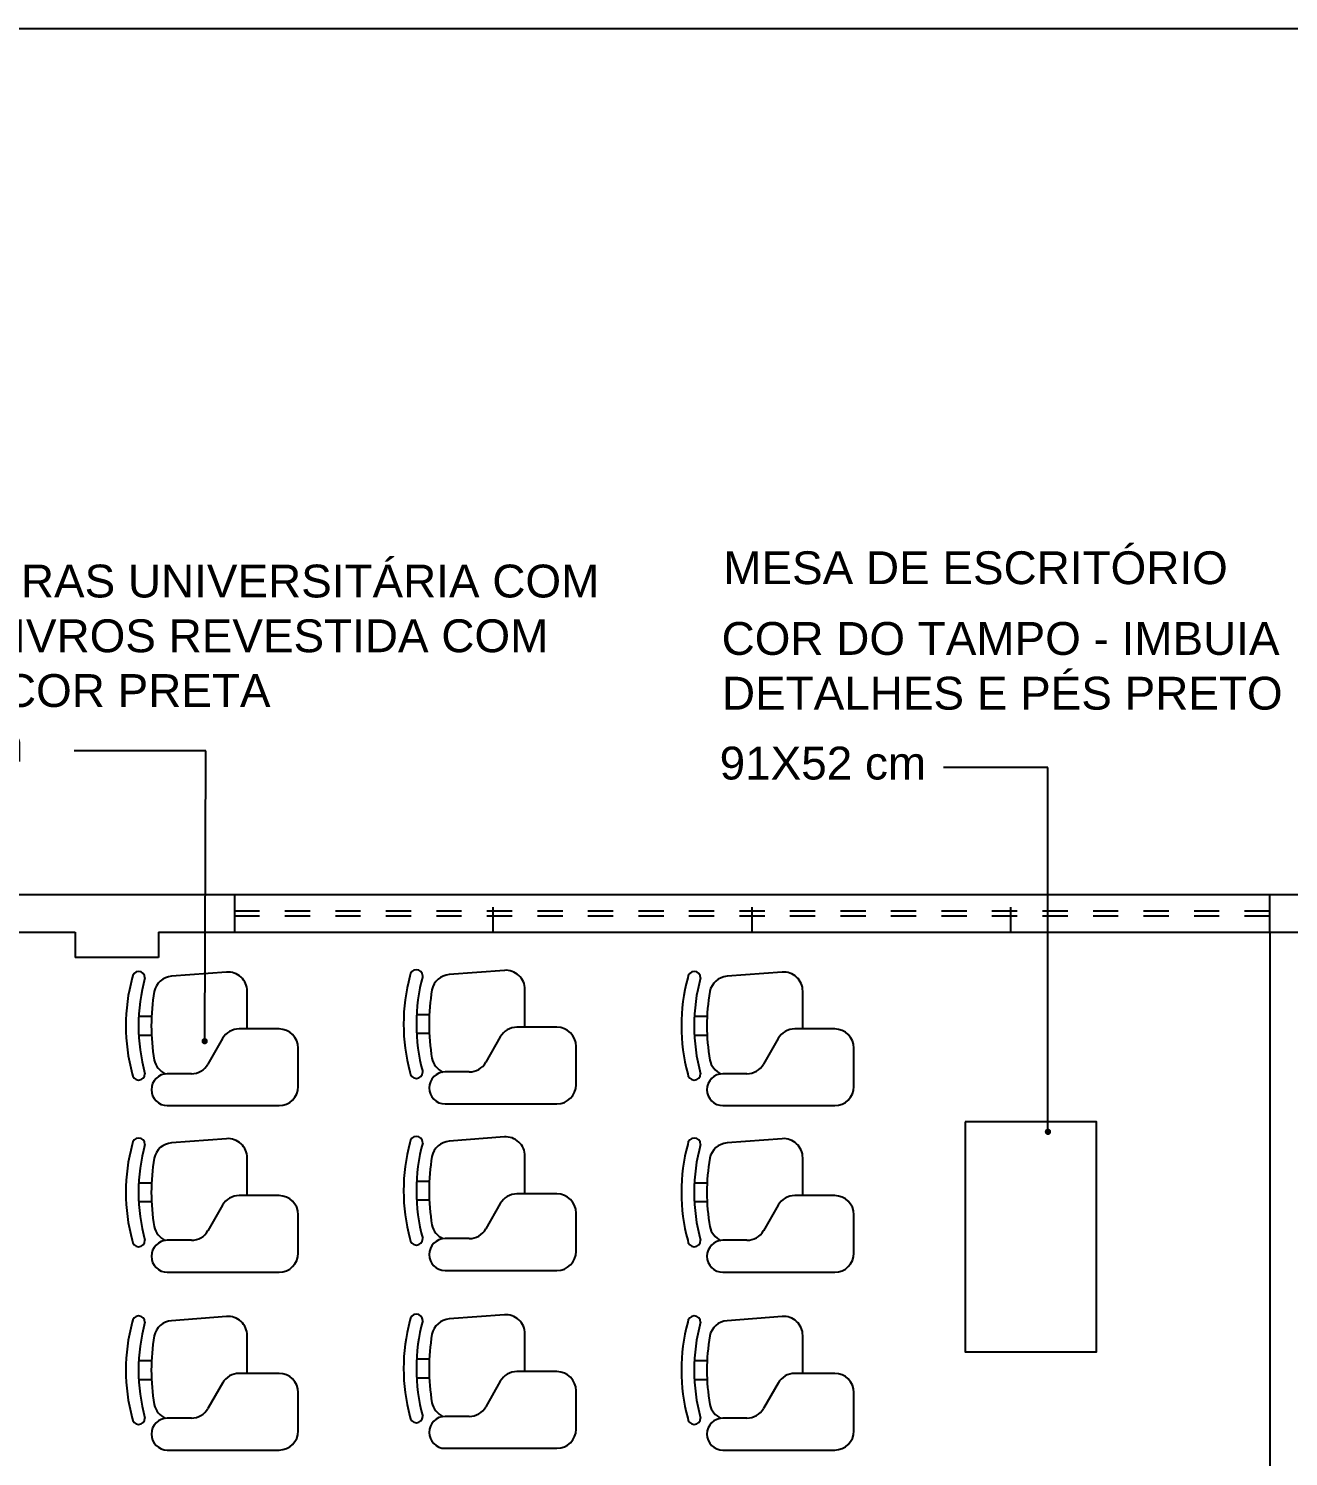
# Model space of a CAD drawing. Header units: millimetres. Extents: x 7034 to 7235, y -465 to -380.
# Drawn here: x 7090.54 to 7095.53, y -387.22 to -381.57 of the extents above; entities that cross this region are included whole.
import ezdxf

# ---------------------------------------------------------------- set-up
doc = ezdxf.new("R2010")
doc.units = ezdxf.units.MM
doc.header["$LTSCALE"] = 0.005
doc.linetypes.add('CONTINUO', pattern=[0])
doc.linetypes.add('DASHED', pattern=[19.05, 12.7, -6.35])
doc.layers.get('0').update_dxf_attribs({"linetype": 'CONTINUO'})
for name, color, linetype in [('0-COTAS', 12, 'Continuous'), ('ARQ-PEITORIAL', 4, 'Continuous'), ('ARQ-TEXTO', 3, 'Continuous'), ('ARQ_ALVENARIA', 6, 'Continuous'), ('ARQ_JANELAALTA', 150, 'DASHED'), ('ARQ_TXT_AMBIENTE', 3, 'Continuous')]:
    doc.layers.add(name, color=color, linetype=linetype)
doc.layers.add('0-LAYOUT', color=250, linetype='Continuous', lineweight=25)
doc.styles.add('50', font='ARIALN.TTF', dxfattribs={"height": 0.1})
doc.styles.get("Standard").update_dxf_attribs({"font": 'arial.ttf'})
doc.dimstyles.new('50', dxfattribs={"dimscale": 0, "dimtxt": 0.1, "dimasz": 0.025, "dimexe": 0.05, "dimexo": 0.05, "dimgap": 0.01, "dimtad": 1, "dimdec": 0, "dimlfac": 100, "dimzin": 0, "dimdsep": 46, "dimtxsty": '50', "dimblk": 'DOT', "dimcen": 0.02, "dimclrd": 1, "dimclre": 1, "dimclrt": 7, "dimadec": 0, "dimazin": 0, "dimtfac": 1, "dimtdec": 0, "dimtofl": 0, "dimtmove": 2, "dimatfit": 2, "dimldrblk": 'DOT', "dimfxl": 0.05, "dimtolj": 1, "dimtzin": 0, "dimlwd": -1, "dimarcsym": 0})

# ---------------------------------------------------------------- blocks, each defined once
blk = doc.blocks.new('A$C778229A4')
at = {"layer": '0-LAYOUT', "linetype": 'Continuous'}
for p, q in [((556.6, 737.6), (252.4, 714.2)), ((670.6, 423.4), (670.6, 632.1)), ((72, 493.9), (142.4, 493.9)), ((847, 423.4), (626.1, 423.4)), ((142.4, 388.1), (72, 388.1)), ((534.2, 370.1), (454.1, 229.7)), ((952.8, 105.8), (952.8, 317.5)), ((362.2, 176.4), (229.5, 176.4)), ((229.5, 0), (847, 0))]:
    blk.add_line(p, q, dxfattribs=at)
for centre, radius, start, end in [((70.8, 705.6), 35.3, 0, 180), ((260.5, 608.7), 105.8, 94.39871, 168.30549), ((564.7, 632.1), 105.8, 0, 94.39871), ((1004.3, 441), 1004.3, 164.72346, 195.27654), ((1074.9, 441), 1004.3, 164.72346, 195.27654), ((1283.9, 441), 1142.8, 170.47649, 189.52351), ((626.1, 317.5), 105.8, 90, 150.25512), ((847, 317.5), 105.8, 0, 90), ((260.5, 273.4), 105.8, 191.69451, 247.18493), ((70.8, 176.4), 35.3, 180, 0), ((229.5, 88.2), 88.2, 90, 270), ((362.2, 282.3), 105.8, 270, 330.25512), ((847, 105.8), 105.8, 270, 0)]:
    blk.add_arc(centre, radius, start, end, dxfattribs=at)
blk = doc.blocks.new('_DOT')
at = {"color": 0, "linetype": 'ByBlock'}
blk.add_line((-0.5, 0), (-1, 0), dxfattribs=at)
at = {"color": 0, "linetype": 'ByBlock', "const_width": 0.5}
blk.add_lwpolyline([(-0.25, 0, 1), (0.25, 0, 1)], format="xyb", close=True, dxfattribs=at)
blk = doc.blocks.new('DOT')
at = {"layer": 'ARQ-TEXTO', "color": 0, "linetype": 'ByBlock'}
blk.add_line((-0.5, 0), (-1, 0), dxfattribs=at)
at = {"layer": 'ARQ-TEXTO', "color": 0, "linetype": 'ByBlock', "const_width": 0.5}
blk.add_lwpolyline([(-0.25, 0, 1), (0.25, 0, 1)], format="xyb", close=True, dxfattribs=at)

msp = doc.modelspace()

# ---------------------------------------------------------------- linework, layer by layer
msp.add_lwpolyline([(7103.1864, -381.57), (7103.1864, -396.42), (7082.1864, -396.42), (7082.1864, -381.57)], close=True)
at = {"layer": '0-LAYOUT'}
msp.add_lwpolyline([(7094.2533, -385.8969), (7094.2533, -386.8069), (7094.7733, -386.8069), (7094.7733, -385.8969)], close=True, dxfattribs=at)
at = {"layer": 'ARQ-PEITORIAL'}
msp.add_line((7095.4593, -385.1469), (7095.4593, -388.0469), dxfattribs=at)
at = {"layer": 'ARQ_ALVENARIA'}
for p, q in [((7084.9493, -384.9969), (7101.1793, -384.9969)), ((7091.3593, -384.9969), (7091.3593, -385.1469)), ((7095.4593, -385.1469), (7095.4593, -384.9969)), ((7085.8093, -385.1469), (7090.7293, -385.1469)), ((7090.7293, -385.1469), (7090.7293, -385.2469)), ((7091.0593, -385.1469), (7091.3593, -385.1469)), ((7091.0593, -385.1469), (7091.0593, -385.2469)), ((7091.3593, -385.1469), (7095.4593, -385.1469)), ((7095.4593, -385.1469), (7095.7593, -385.1469)), ((7091.0593, -385.2469), (7090.7293, -385.2469))]:
    msp.add_line(p, q, dxfattribs=at)
at = {"layer": 'ARQ_JANELAALTA', "ltscale": 0.5}
for p, q in [((7092.3843, -385.1469), (7092.3843, -384.9969)), ((7093.4093, -385.1469), (7093.4093, -384.9969)), ((7094.4343, -385.1469), (7094.4343, -384.9969)), ((7091.3593, -385.0619), (7095.4593, -385.0619)), ((7091.3593, -385.0819), (7095.4593, -385.0819))]:
    msp.add_line(p, q, dxfattribs=at)
for p in [(7092.3843, -385.1469), (7093.4093, -385.1469), (7094.4343, -385.1469)]:
    msp.add_point(p, dxfattribs=at)

# ---------------------------------------------------------------- block references
at = {"layer": '0-LAYOUT', "xscale": 0.0007168438189785798, "yscale": 0.0007168438189785798, "zscale": 0.0007168438189785798}
for p in [(7090.9293, -385.8331), (7092.0293, -385.8263), (7093.1293, -385.8331), (7090.9293, -386.4926), (7092.0293, -386.4858), (7093.1293, -386.4926), (7090.9293, -387.1962), (7092.0293, -387.1894), (7093.1293, -387.1962)]:
    msp.add_blockref('A$C778229A4', p, dxfattribs=at)

# ---------------------------------------------------------------- texts
at = {"layer": 'ARQ_TXT_AMBIENTE', "char_height": 0.13, "attachment_point": 1}
for s, width, insert in [('\\pi0.26743;    MESA DE ESCRITÓRIO', 2.72651, (7092.826, -383.639)), ('12 CADEIRAS UNIVERSITÁRIA COM PORTA LIVROS REVESTIDA COM TECIDO COR PRETA\\P55X55 cm', 3.147753, (7089.7066, -383.6917)), ('\\pi0.46266;COR DO TAMPO - IMBUIA\\P\\pi0.46403;DETALHES E PÉS PRETO', 3.126187, (7092.826, -383.9189)), ('\\pi0.96403;91X52 cm', 2.72651, (7092.3168, -384.4122))]:
    msp.add_mtext_dynamic_manual_height_columns(s, width=width, gutter_width=12.5, heights=[0], dxfattribs=dict(at, insert=insert))

# ---------------------------------------------------------------- leaders
at = {"layer": '0-COTAS'}
for points in [[(7091.2417, -385.5779), (7091.2466, -384.429), (7090.7244, -384.429)], [(7094.5809, -385.9366), (7094.5809, -384.4941), (7094.1668, -384.4941)]]:
    msp.add_leader(points, dimstyle='50', override={"dimscale": 1, "dimtad": 0, "dimldrblk": 'DOT'}, dxfattribs=at)

doc.saveas('drawing.dxf')
